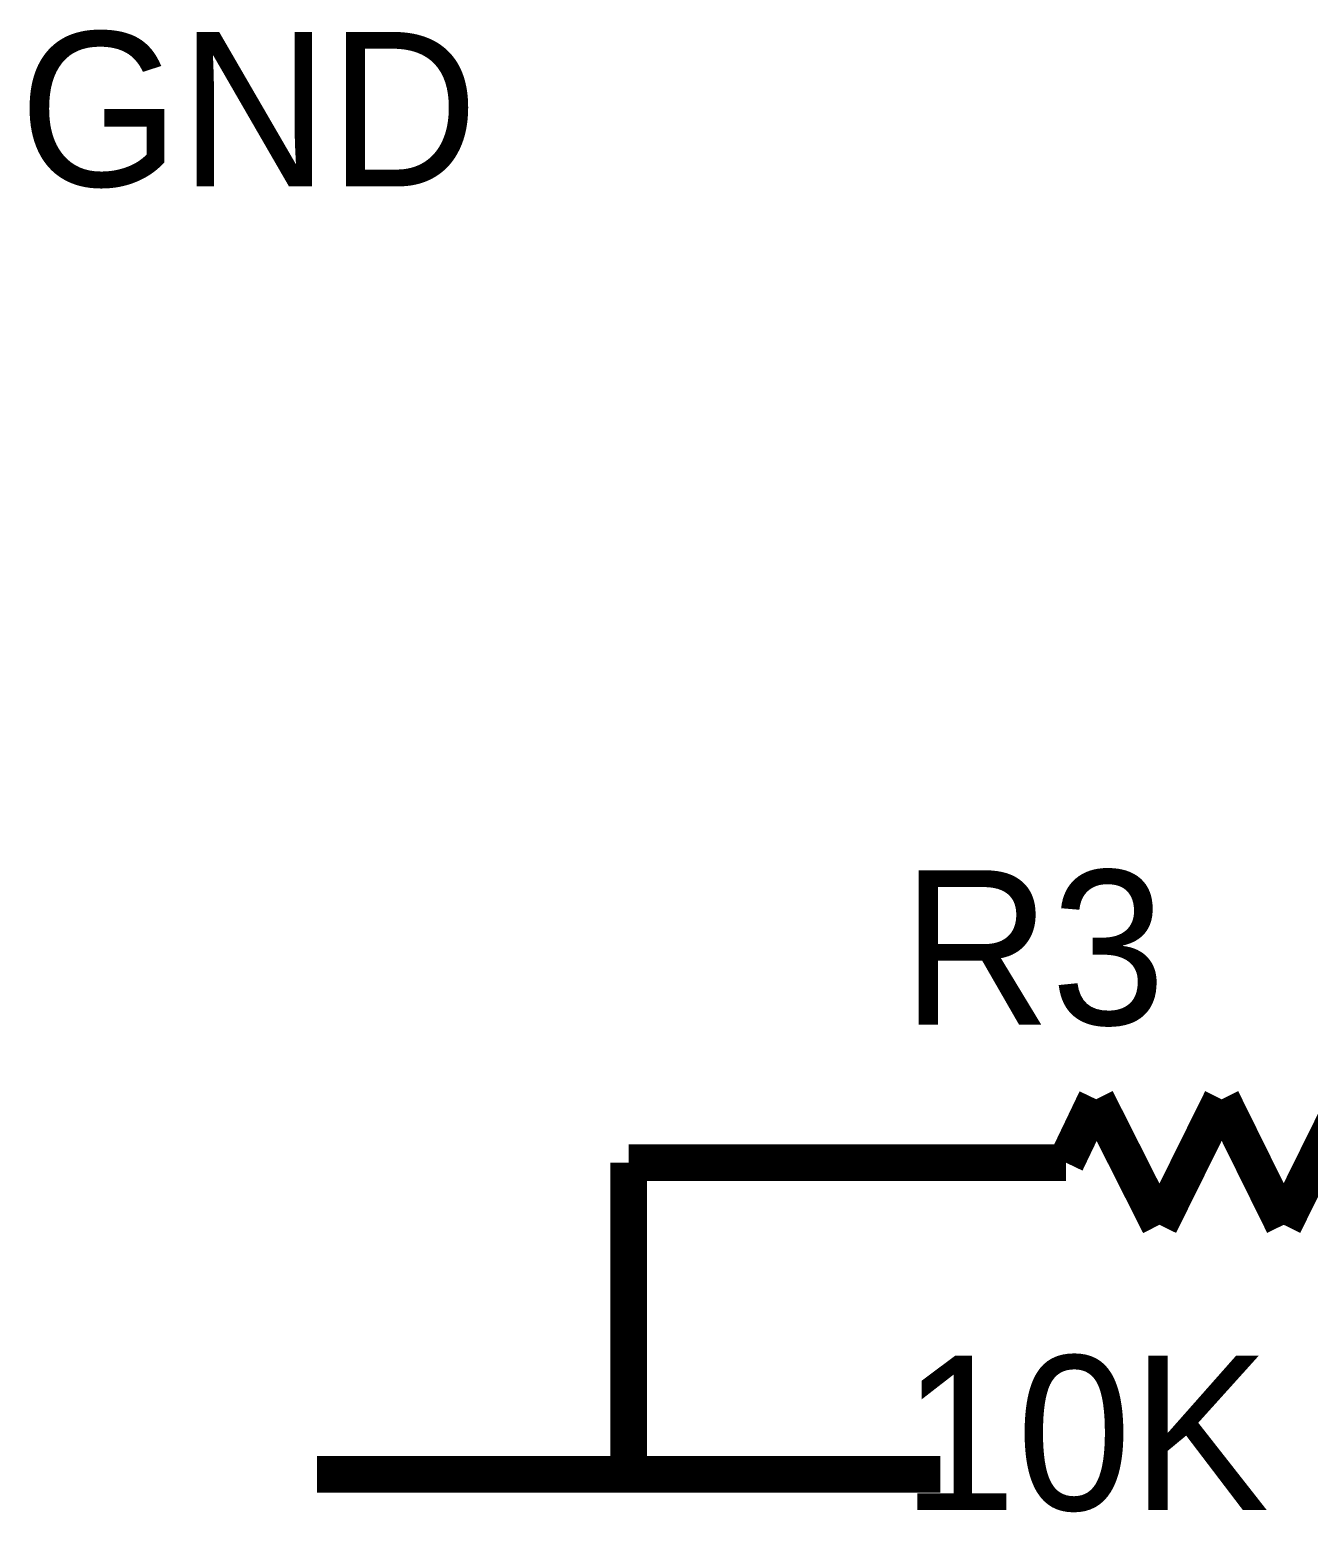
# Model space of a CAD drawing. Header units: inches. Extents: x 0 to 432, y 0 to 280.
# Drawn here: x 81.49 to 91.9, y 180.02 to 192.1 of the extents above; entities that cross this region are included whole.
import ezdxf

# ---------------------------------------------------------------- set-up
doc = ezdxf.new("R2010")
doc.units = ezdxf.units.IN
doc.layers.add('Sheet', color=255, linetype='Continuous')

msp = doc.modelspace()

# ---------------------------------------------------------------- linework, layer by layer
at = {"layer": 'Sheet'}
for points in [[(89.925, 182.868, 0.3, 0.3, 0), (90.172, 183.384, 0.3, 0.3, 0)], [(90.172, 183.384, 0.3, 0.3, 0), (90.688, 182.362, 0.3, 0.3, 0)], [(90.688, 182.362, 0.3, 0.3, 0), (91.194, 183.384, 0.3, 0.3, 0)], [(91.194, 183.384, 0.3, 0.3, 0), (91.699, 182.362, 0.3, 0.3, 0)], [(91.699, 182.362, 0.3, 0.3, 0), (92.204, 183.384, 0.3, 0.3, 0)], [(88.903, 182.868, 0.3, 0.3, 0), (86.364, 182.868, 0.3, 0.3, 0)], [(86.364, 182.868, 0.3, 0.3, 0), (86.364, 180.33, 0.3, 0.3, 0)], [(88.903, 182.868, 0.3, 0.3, 0), (89.925, 182.868, 0.3, 0.3, 0)], [(83.826, 180.33, 0.3, 0.3, 0), (88.903, 180.33, 0.3, 0.3, 0)]]:
    msp.add_lwpolyline(points, format="xyseb", dxfattribs=at)

# ---------------------------------------------------------------- texts
for s, p in [('GND', (81.4, 190.819)), ('R3', (88.588, 183.991)), ('10K', (88.588, 180.038))]:
    msp.add_text(s, height=1.2577, dxfattribs=at).set_placement(p)

doc.saveas('drawing.dxf')
